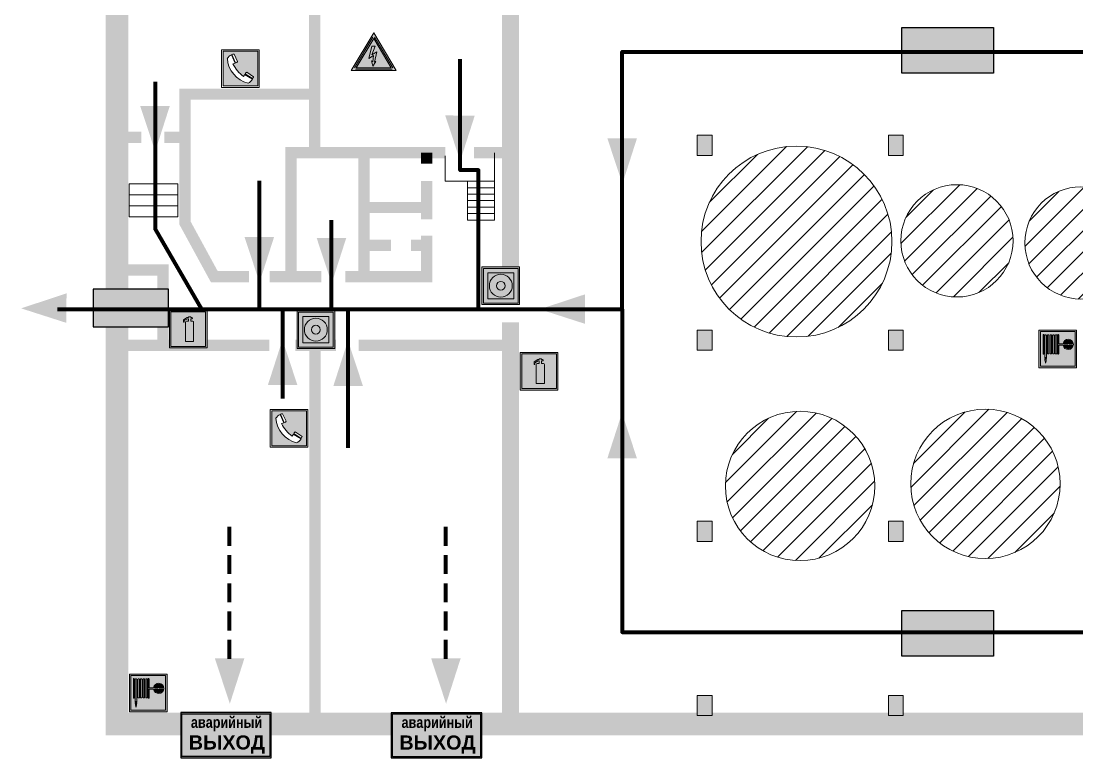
# Model space of a CAD drawing. Header units: millimetres. Extents: x 13810 to 67229, y 12374 to 21950.
# Drawn here: x 27314.2 to 27538.4, y 15451.6 to 15608.1 of the extents above; entities that cross this region are included whole.
import ezdxf

# ---------------------------------------------------------------- set-up
doc = ezdxf.new("R2010")
doc.units = ezdxf.units.MM
doc.linetypes.add('{ Wide Dash }', pattern=[12, 4, -2, 4, -2])
doc.layers.add('План_Штампы', color=7, linetype='Continuous')
doc.styles.add('обычный', font='arial.ttf')
pattern_1 = [(225, (47394.618, 19402.1856), (2.24506403, -2.24506403), [])]

# ---------------------------------------------------------------- blocks, each defined once
blk = doc.blocks.new('A$C54414219')
at = {"true_color": 0xffffff}
h = blk.add_hatch(color=7, dxfattribs=at)
h.paths.add_polyline_path([(2.39, -9.45), (2.39, -18.3), (11.23, -18.3), (11.23, -9.45)], flags=0)
h.paths.add_polyline_path([(10.71, -13.87, -1), (2.92, -13.87, -1)], flags=0)
h.paths.add_polyline_path([(8.3, -13.87, -1), (5.33, -13.87, -1)], flags=0)
h.paths.add_polyline_path([(0.41, -7.47), (0.41, -20.27), (13.21, -20.27), (13.21, -7.47)])
h.paths.add_polyline_path([(0.92, -19.77), (12.71, -19.77), (12.71, -7.98), (0.92, -7.98)], flags=16)
h.paths.add_polyline_path([(11.23, -9.45), (11.23, -18.3), (2.39, -18.3), (2.39, -9.45)], flags=0)
at = {"lineweight": 5}
h = blk.add_hatch(color=242, dxfattribs=at)
h.paths.add_polyline_path([(12.71, -7.98), (0.92, -7.98), (0.92, -19.77), (12.71, -19.77)])
h.paths.add_polyline_path([(11.23, -18.3), (2.39, -18.3), (2.39, -9.45), (11.23, -9.45)], flags=16)
h.paths.add_polyline_path([(10.71, -13.87, -1), (2.92, -13.87, -1)], flags=0)
h.paths.add_polyline_path([(8.3, -13.87, -1), (5.33, -13.87, -1)], flags=0)
at = {"true_color": 0xffffff}
h = blk.add_hatch(color=7, dxfattribs=at)
h.paths.add_polyline_path([(2.39, -9.45), (2.39, -18.3), (11.23, -18.3), (11.23, -9.45)])
h.paths.add_polyline_path([(10.71, -13.87, -1), (2.92, -13.87, -1)], flags=16)
h.paths.add_polyline_path([(8.3, -13.87, -1), (5.33, -13.87, -1)], flags=0)
at = {"lineweight": 5}
h = blk.add_hatch(color=242, dxfattribs=at)
h.paths.add_polyline_path([(2.92, -13.87, 1), (10.71, -13.87, 1)])
h.paths.add_polyline_path([(8.3, -13.87, -1), (5.33, -13.87, -1)], flags=16)
at = {"color": 242, "lineweight": 5}
for p, q in [((0.41, -20.27), (0.41, -7.47)), ((0.41, -7.47), (13.21, -7.47)), ((0.41, -7.47), (13.21, -7.47)), ((13.21, -20.27), (13.21, -7.47)), ((0.41, -20.27), (13.21, -20.27))]:
    blk.add_line(p, q, dxfattribs=at)
for points in [[(0.92, -7.98), (12.71, -7.98), (12.71, -19.77), (0.92, -19.77)], [(2.39, -9.45), (11.23, -9.45), (11.23, -18.3), (2.39, -18.3)]]:
    blk.add_lwpolyline(points, close=True, dxfattribs=at)
for radius in [3.89, 1.49]:
    blk.add_circle((6.81, -13.87), radius, dxfattribs=at)
blk = doc.blocks.new('A$C3E6D3DDE')
at = {"lineweight": 5}
h = blk.add_hatch(color=40, dxfattribs=at)
h.paths.add_polyline_path([(24.1, 1.45), (16.46, -11.35), (31.74, -11.35)])
h.paths.add_polyline_path([(24.09, -0.46), (30.03, -10.41), (18.14, -10.41)], flags=16)
h.paths.add_polyline_path([(24.54, -3.08), (23.41, -6.02), (25.13, -5.01), (24.33, -8.5), (24.82, -8.27), (23.79, -9.86), (23.4, -8.04), (23.8, -8.43), (24.04, -6.29), (22.39, -7.25), (23.44, -3.08)], flags=0)
h = blk.add_hatch(color=256, dxfattribs=at)
h.paths.add_polyline_path([(24.37, 0.03, 0.567511), (23.82, 0.03), (17.59, -10.4, 0.582454), (17.86, -10.88), (30.32, -10.88, 0.582149), (30.6, -10.4)])
h.paths.add_polyline_path([(24.09, -0.46), (18.14, -10.41), (30.03, -10.41)], flags=16)
h.paths.add_polyline_path([(24.54, -3.08), (23.41, -6.02), (25.13, -5.01), (24.33, -8.5), (24.82, -8.27), (23.79, -9.86), (23.4, -8.04), (23.8, -8.43), (24.04, -6.29), (22.39, -7.25), (23.44, -3.08)], flags=0)
h = blk.add_hatch(color=40, dxfattribs=at)
h.paths.add_polyline_path([(24.09, -0.46), (18.14, -10.41), (30.03, -10.41)])
h.paths.add_polyline_path([(24.82, -8.27), (23.79, -9.86), (23.4, -8.04), (23.8, -8.43), (24.04, -6.29), (22.39, -7.25), (23.44, -3.08), (24.54, -3.08), (23.41, -6.02), (25.13, -5.01), (24.33, -8.5)], flags=16)
at = {"color": 40, "lineweight": 5}
for p, q in [((16.46, -11.35), (24.1, 1.45)), ((24.1, 1.45), (31.74, -11.35))]:
    blk.add_line(p, q, dxfattribs=at)
at = {"lineweight": 5}
for p, q in [((17.59, -10.4), (23.82, 0.03)), ((24.37, 0.03), (30.6, -10.4)), ((18.14, -10.41), (24.09, -0.46)), ((23.44, -3.08), (22.39, -7.25)), ((23.41, -6.02), (24.54, -3.08)), ((24.54, -3.08), (23.44, -3.08)), ((24.09, -0.46), (30.03, -10.41)), ((22.39, -7.25), (24.04, -6.29)), ((25.13, -5.01), (23.41, -6.02)), ((24.04, -6.29), (23.8, -8.43)), ((24.33, -8.5), (25.13, -5.01)), ((18.14, -10.41), (30.03, -10.41)), ((23.8, -8.43), (23.4, -8.04)), ((23.4, -8.04), (23.79, -9.86)), ((23.79, -9.86), (24.82, -8.27)), ((24.82, -8.27), (24.33, -8.5)), ((17.86, -10.88), (30.32, -10.88))]:
    blk.add_line(p, q, dxfattribs=at)
at = {"color": 50, "lineweight": 5}
blk.add_line((31.74, -11.35), (16.46, -11.35), dxfattribs=at)
blk = doc.blocks.new('A$C41C009D9')
at = {"true_color": 0xffffff}
blk.add_hatch(color=7, dxfattribs=at).paths.add_polyline_path([(0, 8), (-16, 8), (-16, 0), (0, 0)])
h = blk.add_hatch(color=126)
h.dxf.hatch_style = 1
h.paths.add_polyline_path([(-15.8, 7.8), (-15.8, 0.2), (-0.2, 0.2), (-0.2, 7.8)])
at = {"color": 126}
for points in [[(-16, 0), (0, 0), (0, 8), (-16, 8)], [(-16, 0), (0, 0), (0, 8), (-16, 8)], [(-15.8, 7.8), (-0.2, 7.8), (-0.2, 0.2), (-15.8, 0.2)]]:
    blk.add_lwpolyline(points, close=True, dxfattribs=at)
at = {"color": 7, "true_color": 0xffffff, "insert": (-15.8, 7.3), "char_height": 2.5, "width": 15.5999, "attachment_point": 1, "style": 'обычный'}
blk.add_mtext('\\pi1.6133;{\\fArial|b1|i0|c204|p34;\\H0.8x;\\W0.8;аварийный\\H1.25x;\\W1;\\P\\pi1.2327;ВЫХОД}', dxfattribs=at)
blk = doc.blocks.new('A$C456E1F9C')
at = {"lineweight": 5}
h = blk.add_hatch(color=242, dxfattribs=at)
h.paths.add_polyline_path([(0.51, -1.47), (0.51, -13.26), (12.29, -13.26), (12.29, -1.47)])
h.paths.add_polyline_path([(5.42, -4.95, -0.254479), (4.78, -5.4), (3.52, -2.53, -0.209735), (4.23, -2.4)], flags=16)
h.paths.add_polyline_path([(8.53, -8.6), (10.87, -10.17), (10.54, -10.76), (8.03, -9.13, -0.192251)], flags=16)
h.paths.add_polyline_path([(4.61, -5.49, 0.005518), (3.87, -5.72, 0.128647), (7.49, -10.01, 0.00809), (7.83, -9.33), (10.47, -10.97, -0.16736), (8.99, -12.25, -0.327862), (1.95, -3.95, -0.166952), (3.36, -2.62)], flags=16)
at = {"color": 242, "lineweight": 5}
for p, q in [((0, -13.77), (0, -0.97)), ((12.8, -0.97), (0, -0.97)), ((4.61, -5.49), (3.36, -2.62)), ((3.52, -2.53), (4.78, -5.4)), ((4.23, -2.4), (5.42, -4.95)), ((12.8, -13.77), (12.8, -0.97)), ((7.83, -9.33), (10.47, -10.97)), ((8.03, -9.13), (10.54, -10.76)), ((10.81, -10.12), (8.53, -8.6)), ((10.54, -10.76), (10.8, -10.3)), ((10.8, -10.3), (10.81, -10.12)), ((0, -13.77), (12.8, -13.77))]:
    blk.add_line(p, q, dxfattribs=at)
blk.add_lwpolyline([(0.51, -1.47), (12.29, -1.47), (12.29, -13.26), (0.51, -13.26)], close=True, dxfattribs=at)
for centre, radius, start, end in [((4.59, -5.34), 2.99, 114.2845, 152.1974), ((4.02, -3.27), 0.891, 76.3284, 123.7092), ((11.12, -3.31), 9.19, 183.9915, 256.6009), ((14.98, -39.1), 35.17, 107.1487, 108.4135), ((13.86, -0.94), 11.08, 205.5536, 234.8762), ((4.68, -4.59), 0.824, 276.9621, 334.0723), ((-13.31, 0.8), 23.44, 332.5487, 334.4027), ((8.94, -9.5), 0.989, 114.4092, 157.9388), ((7.87, -9.46), 3, 291.9291, 329.9329)]:
    blk.add_arc(centre, radius, start, end, dxfattribs=at)
blk = doc.blocks.new('A$C3AD82952')
at = {"true_color": 0xf5f5ff}
h = blk.add_hatch(color=7, dxfattribs=at)
h.dxf.hatch_style = 1
h.paths.add_polyline_path([(8.21, 8.73, 0.414214), (7.89, 9.05), (7.22, 9.05), (7.22, 9.92), (7.59, 9.92, 1), (7.57, 10.36), (7.22, 10.36), (7.22, 10.6), (6.43, 10.6), (6.43, 10.36), (6.01, 10.36), (4.74, 9.59), (4.74, 8.69), (4.98, 8.73), (4.98, 9.26), (6.12, 9.91), (6.43, 9.91), (6.43, 9.05), (5.76, 9.05, 0.414214), (5.44, 8.73), (5.44, 2.2), (8.21, 2.2)], flags=0)
h.paths.add_polyline_path([(12.8, 12.8), (0, 12.8), (0, 0), (12.8, 0)])
h.paths.add_polyline_path([(0.51, 12.29), (12.29, 12.29), (12.29, 0.51), (0.51, 0.51)], flags=16)
h.paths.add_polyline_path([(4.74, 9.59), (6.01, 10.36), (6.43, 10.36), (6.43, 10.6), (7.22, 10.6), (7.22, 10.36), (7.59, 10.36, -0.94586), (7.59, 9.92), (7.22, 9.92), (7.22, 9.05), (7.89, 9.05, -0.414214), (8.21, 8.73), (8.21, 2.2), (5.44, 2.2), (5.44, 8.73, -0.414214), (5.76, 9.05), (6.43, 9.05), (6.43, 9.91), (6.12, 9.91), (4.98, 9.26), (4.98, 8.73), (4.74, 8.69)], flags=0)
h = blk.add_hatch(color=242)
h.dxf.hatch_style = 1
h.paths.add_polyline_path([(12.29, 12.29), (0.51, 12.29), (0.51, 0.51), (12.29, 0.51)])
h.paths.add_polyline_path([(4.74, 8.69), (4.74, 9.59), (6.01, 10.36), (6.43, 10.36), (6.43, 10.6), (7.22, 10.6), (7.22, 10.36), (7.59, 10.36, -0.94586), (7.59, 9.92), (7.22, 9.92), (7.22, 9.05), (7.89, 9.05, -0.414214), (8.21, 8.73), (8.21, 2.2), (5.44, 2.2), (5.44, 8.73, -0.414214), (5.76, 9.05), (6.43, 9.05), (6.43, 9.91), (6.12, 9.91), (4.98, 9.26), (4.98, 8.73)], flags=16)
h = blk.add_hatch(color=7, dxfattribs=at)
h.dxf.hatch_style = 1
h.paths.add_polyline_path([(8.21, 8.73, 0.414214), (7.89, 9.05), (7.22, 9.05), (7.22, 9.92), (7.59, 9.92, 1), (7.57, 10.36), (7.22, 10.36), (7.22, 10.6), (6.43, 10.6), (6.43, 10.36), (6.01, 10.36), (4.74, 9.59), (4.74, 8.69), (4.98, 8.73), (4.98, 9.26), (6.12, 9.91), (6.43, 9.91), (6.43, 9.05), (5.76, 9.05, 0.414214), (5.44, 8.73), (5.44, 2.2), (8.21, 2.2)])
at = {"color": 242, "lineweight": 5}
for p, q in [((0, 0), (0, 12.8)), ((0, 12.8), (12.8, 12.8)), ((12.8, 0), (12.8, 12.8)), ((6.01, 10.36), (4.74, 9.59)), ((4.74, 9.59), (4.74, 8.69)), ((4.74, 8.69), (4.98, 8.73)), ((4.98, 9.26), (6.12, 9.91)), ((4.98, 8.73), (4.98, 9.26)), ((5.44, 2.2), (5.44, 8.73)), ((5.76, 9.05), (6.43, 9.05)), ((6.01, 10.36), (6.43, 10.36)), ((6.12, 9.91), (6.43, 9.91)), ((7.22, 10.6), (6.43, 10.6)), ((6.43, 10.6), (6.43, 10.36)), ((6.43, 9.91), (6.43, 9.05)), ((7.22, 10.36), (7.22, 10.6)), ((7.59, 10.36), (7.22, 10.36)), ((7.22, 9.05), (7.22, 9.92)), ((7.59, 9.92), (7.22, 9.92)), ((7.89, 9.05), (7.22, 9.05)), ((8.21, 2.2), (8.21, 8.73)), ((0, 0), (12.8, 0)), ((5.44, 2.2), (8.21, 2.2))]:
    blk.add_line(p, q, dxfattribs=at)
blk.add_lwpolyline([(0.51, 12.29), (12.29, 12.29), (12.29, 0.51), (0.51, 0.51)], close=True, dxfattribs=at)
for centre, radius, start, end in [((5.76, 8.73), 0.32, 90, 180), ((7.58, 10.14), 0.223, 273.1875, 86.8125), ((7.89, 8.73), 0.32, 0, 90)]:
    blk.add_arc(centre, radius, start, end, dxfattribs=at)
blk = doc.blocks.new('A$C32E8229D')
at = {"true_color": 0xffffff}
blk.add_hatch(color=7, dxfattribs=at).paths.add_polyline_path([(0, 0), (0, -8), (16, -8), (16, 0)])
h = blk.add_hatch(color=126)
h.paths.add_polyline_path([(0.2, -0.2), (15.8, -0.2), (15.8, -7.8), (0.2, -7.8)])
h.paths.add_polyline_path([(13.49, -2.05), (12.08, -2.05), (11.37, -2.63, 0.162397), (11.29, -2.84), (11.29, -3.63), (10.35, -3.63), (10.35, -4.05), (11.68, -4.05), (11.68, -3.48), (12.26, -4.28), (11.29, -5.1), (11.29, -6.78), (11.85, -6.78), (11.85, -5.44), (12.8, -4.64), (12.8, -5.94), (14.46, -5.94), (14.46, -5.39), (13.45, -5.39), (13.45, -3.97), (12.46, -2.59), (13.15, -2.59), (13.69, -3.34), (14.18, -3)], flags=16)
h.paths.add_polyline_path([(10.74, -1.82, 1), (11.8, -1.82, 1)], flags=16)
h.paths.add_polyline_path([(9.39, -3.59), (5.99, -3.59), (6.56, -3.03), (5.91, -3.03), (5.1, -3.83), (5.91, -4.64), (6.56, -4.64), (5.99, -4.09), (9.39, -4.09)], flags=16)
h.paths.add_polyline_path([(4.29, -1.08), (1.72, -1.08), (1.72, -6.6), (4.29, -6.6)], flags=16)
at = {"color": 126}
blk.add_lwpolyline([(16, -8), (0, -8), (0, 0), (16, 0)], close=True, dxfattribs=at)
blk = doc.blocks.new('A$C7B4425F7')
at = {"true_color": 0xffffff}
blk.add_hatch(color=7, dxfattribs=at).paths.add_polyline_path([(0, 0), (-16, 0), (-16, -8), (0, -8)])
h = blk.add_hatch(color=126)
h.paths.add_polyline_path([(-0.2, -0.2), (-15.8, -0.2), (-15.8, -7.8), (-0.2, -7.8)])
h.paths.add_polyline_path([(-11.76, -2.03), (-11.76, -3.66), (-11.17, -3.66, -0.568275), (-11.17, -6.18), (-12.58, -6.18), (-12.58, -2.03)], flags=16)
h.paths.add_polyline_path([(-13.33, -4.12, -0.495768), (-13.59, -6.18), (-15.03, -6.18), (-15.03, -2.03), (-13.59, -2.03, -0.487973)], flags=16)
h.paths.add_polyline_path([(-10.25, -2.03), (-9.48, -2.03), (-9.48, -6.18), (-10.25, -6.18)], flags=16)
h.paths.add_polyline_path([(-13.84, -3.69), (-14.24, -3.69), (-14.24, -3.03), (-13.9, -3.03, -0.692621)], flags=0)
h.paths.add_polyline_path([(-9.15, -2.03), (-8.4, -2.03), (-8.04, -3.07), (-7.68, -2.03), (-6.93, -2.03), (-7.64, -4.1), (-6.93, -6.18), (-7.68, -6.18), (-8.04, -5.14), (-8.4, -6.18), (-9.15, -6.18), (-8.44, -4.1)], flags=16)
h.paths.add_polyline_path([(-11.76, -4.46), (-11.42, -4.46, -0.692621), (-11.36, -5.12), (-11.76, -5.12)], flags=0)
h.paths.add_polyline_path([(-13.9, -5.2), (-14.24, -5.2), (-14.24, -4.55), (-13.84, -4.55, -0.708038)], flags=0)
edge = h.paths.add_edge_path(flags=16)
edge.add_ellipse((-5.51, -4.08), major_axis=(0, 2.05), ratio=0.586184, start_angle=0, end_angle=360)
edge = h.paths.add_edge_path(flags=0)
edge.add_ellipse((-5.51, -4.08), major_axis=(0, 1.14), ratio=0.454828, start_angle=0, end_angle=360)
h.paths.add_polyline_path([(-4.13, -4.96, 0.377264), (-3.48, -4.52, 0.0555), (-3.16, -2.03), (-1.66, -2.03), (-1.66, -4.96), (-0.96, -4.96), (-0.96, -7.01), (-1.75, -7.01), (-1.75, -6.18), (-3.3, -6.18), (-3.3, -7.02), (-4.13, -7.02)], flags=16)
h.paths.add_polyline_path([(-2.73, -2.91), (-2.28, -2.91), (-2.28, -4.96), (-3.05, -4.96, 0.079136)], flags=0)
at = {"color": 126}
blk.add_lwpolyline([(-16, -8), (0, -8), (0, 0), (-16, 0)], close=True, dxfattribs=at)
blk = doc.blocks.new('A$C37112FD5')
at = {"true_color": 0xf5f5ff}
h = blk.add_hatch(color=7, dxfattribs=at)
h.dxf.hatch_style = 1
h.paths.add_polyline_path([(12.8, -7.4), (0, -7.4), (0, -20.2), (12.8, -20.2)])
h.paths.add_polyline_path([(12.29, -7.91), (12.29, -19.69), (0.51, -19.69), (0.51, -7.91)], flags=16)
h.paths.add_polyline_path([(4.98, -9.04, -0.42597), (5.17, -9.22), (5.17, -12.25), (5.17, -15.29, -0.432244), (4.98, -15.47), (4.83, -15.47, -0.42597), (4.64, -15.29), (4.64, -12.25), (4.64, -9.22, -0.432244), (4.83, -9.04)], flags=0)
h.paths.add_polyline_path([(4.28, -9.22), (4.28, -12.25), (4.28, -15.29, -0.432244), (4.09, -15.47), (3.94, -15.47, -0.42597), (3.75, -15.29), (3.75, -12.25), (3.75, -9.22, -0.432244), (3.94, -9.04), (4.09, -9.04, -0.42597)], flags=0)
h.paths.add_polyline_path([(5.72, -9.04), (5.87, -9.04, -0.42597), (6.06, -9.22), (6.06, -12.25), (6.06, -15.29, -0.432244), (5.87, -15.47), (5.72, -15.47, -0.42597), (5.53, -15.29), (5.53, -12.25), (5.53, -9.22, -0.432244)], flags=0)
h.paths.add_polyline_path([(6.42, -8.9), (6.5, -8.9, -0.42597), (6.69, -9.08), (6.69, -12.03), (8.21, -12.03, -15.824349), (8.21, -12.47), (6.69, -12.47), (6.69, -15.42, -0.432244), (6.5, -15.6), (6.42, -15.6)], flags=0)
h.paths.add_polyline_path([(3.39, -9.22), (3.39, -12.25), (3.39, -15.29, -0.432244), (3.2, -15.47), (3.05, -15.47, -0.42597), (2.85, -15.29), (2.85, -12.25), (2.85, -9.22, -0.432244), (3.05, -9.04), (3.2, -9.04, -0.42597)], flags=0)
h.paths.add_polyline_path([(2.5, -9.22), (2.5, -16.71), (1.96, -16.71), (1.96, -9.22, -0.432244), (2.15, -9.04), (2.31, -9.04, -0.42597)], flags=0)
h.paths.add_polyline_path([(1.61, -8.9), (1.61, -15.6), (1.57, -15.6, -0.42597), (1.37, -15.42), (1.37, -12.03), (1.37, -9.09, -0.432244), (1.57, -8.9)], flags=0)
h.paths.add_polyline_path([(9.76, -10.81), (9.76, -12.03), (8.49, -12.03, -0.336371)], flags=0)
h.paths.add_polyline_path([(8.49, -12.47), (9.76, -12.47), (9.76, -13.7, -0.336371)], flags=0)
h.paths.add_polyline_path([(10.11, -10.81, -0.336371), (11.38, -12.03), (10.11, -12.03)], flags=0)
h.paths.add_polyline_path([(10.11, -12.47), (11.38, -12.47, -0.336371), (10.11, -13.7)], flags=0)
h.paths.add_polyline_path([(2.5, -16.84), (2.5, -17.05), (1.97, -17.05), (1.97, -16.84)], flags=0)
h.paths.add_polyline_path([(2.5, -17.24, -0.033778), (2.24, -18.6, -0.033778), (1.97, -17.24)], flags=0)
h = blk.add_hatch(color=242)
h.dxf.hatch_style = 1
h.paths.add_polyline_path([(12.29, -7.91), (0.51, -7.91), (0.51, -19.69), (12.29, -19.69)])
h.paths.add_polyline_path([(6.42, -15.6), (6.42, -8.9), (6.5, -8.9, -0.42597), (6.69, -9.08), (6.69, -12.03), (8.21, -12.03, -15.824349), (8.21, -12.47), (6.69, -12.47), (6.69, -15.42, -0.432244), (6.5, -15.6)], flags=16)
h.paths.add_polyline_path([(5.87, -15.47), (5.72, -15.47, -0.42597), (5.53, -15.29), (5.53, -12.25), (5.53, -9.22, -0.432244), (5.72, -9.04), (5.87, -9.04, -0.42597), (6.06, -9.22), (6.06, -12.25), (6.06, -15.29, -0.432244)], flags=16)
h.paths.add_polyline_path([(4.98, -15.47), (4.83, -15.47, -0.42597), (4.64, -15.29), (4.64, -12.25), (4.64, -9.22, -0.432244), (4.83, -9.04), (4.98, -9.04, -0.42597), (5.17, -9.22), (5.17, -12.25), (5.17, -15.29, -0.432244)], flags=16)
h.paths.add_polyline_path([(4.09, -15.47), (3.94, -15.47, -0.42597), (3.75, -15.29), (3.75, -12.25), (3.75, -9.22, -0.432244), (3.94, -9.04), (4.09, -9.04, -0.42597), (4.28, -9.22), (4.28, -12.25), (4.28, -15.29, -0.432244)], flags=16)
h.paths.add_polyline_path([(3.2, -15.47), (3.05, -15.47, -0.42597), (2.85, -15.29), (2.85, -12.25), (2.85, -9.22, -0.432244), (3.05, -9.04), (3.2, -9.04, -0.42597), (3.39, -9.22), (3.39, -12.25), (3.39, -15.29, -0.432244)], flags=16)
h.paths.add_polyline_path([(2.5, -17.05), (1.97, -17.05), (1.97, -16.84), (2.5, -16.84)], flags=16)
h.paths.add_polyline_path([(2.5, -17.24, -0.033778), (2.24, -18.6, -0.033778), (1.97, -17.24)], flags=16)
h.paths.add_polyline_path([(2.5, -16.71), (1.96, -16.71), (1.96, -9.22, -0.432244), (2.15, -9.04), (2.31, -9.04, -0.42597), (2.5, -9.22)], flags=16)
h.paths.add_polyline_path([(1.61, -15.6), (1.57, -15.6, -0.42597), (1.37, -15.42), (1.37, -12.03), (1.37, -9.09, -0.432244), (1.57, -8.9), (1.61, -8.9)], flags=16)
h.paths.add_polyline_path([(8.49, -12.47), (9.76, -12.47), (9.76, -13.7, -0.336371)], flags=0)
h.paths.add_polyline_path([(10.11, -13.7), (10.11, -12.47), (11.38, -12.47, -0.336371)], flags=0)
h.paths.add_polyline_path([(8.49, -12.03, -0.336371), (9.76, -10.81), (9.76, -12.03)], flags=0)
h.paths.add_polyline_path([(10.11, -12.03), (10.11, -10.81, -0.336371), (11.38, -12.03)], flags=0)
h = blk.add_hatch(color=7, dxfattribs=at)
h.dxf.hatch_style = 1
h.paths.add_polyline_path([(1.61, -8.9), (1.57, -8.9, 0.432244), (1.37, -9.09), (1.37, -12.03), (1.37, -15.42, 0.42597), (1.57, -15.6), (1.61, -15.6)])
h.paths.add_polyline_path([(2.5, -9.22, 0.42597), (2.31, -9.04), (2.15, -9.04, 0.432244), (1.96, -9.22), (1.96, -16.71), (2.5, -16.71)])
h.paths.add_polyline_path([(2.5, -16.84), (1.97, -16.84), (1.97, -17.05), (2.5, -17.05)])
h.paths.add_polyline_path([(2.5, -17.24), (1.97, -17.24, 0.033778), (2.24, -18.6, 0.033778)])
h.paths.add_polyline_path([(3.39, -12.25), (3.39, -9.22, 0.42597), (3.2, -9.04), (3.05, -9.04, 0.432244), (2.85, -9.22), (2.85, -12.25), (2.85, -15.29, 0.42597), (3.05, -15.47), (3.2, -15.47, 0.432244), (3.39, -15.29)])
h.paths.add_polyline_path([(4.28, -12.25), (4.28, -9.22, 0.42597), (4.09, -9.04), (3.94, -9.04, 0.432244), (3.75, -9.22), (3.75, -12.25), (3.75, -15.29, 0.42597), (3.94, -15.47), (4.09, -15.47, 0.432244), (4.28, -15.29)])
h.paths.add_polyline_path([(5.17, -12.25), (5.17, -9.22, 0.42597), (4.98, -9.04), (4.83, -9.04, 0.432244), (4.64, -9.22), (4.64, -12.25), (4.64, -15.29, 0.42597), (4.83, -15.47), (4.98, -15.47, 0.432244), (5.17, -15.29)])
h.paths.add_polyline_path([(6.06, -12.25), (6.06, -9.22, 0.42597), (5.87, -9.04), (5.72, -9.04, 0.432244), (5.53, -9.22), (5.53, -12.25), (5.53, -15.29, 0.42597), (5.72, -15.47), (5.87, -15.47, 0.432244), (6.06, -15.29)])
h.paths.add_polyline_path([(6.69, -12.47), (8.21, -12.47, 15.824349), (8.21, -12.03), (6.69, -12.03), (6.69, -9.08, 0.42597), (6.5, -8.9), (6.42, -8.9), (6.42, -15.6), (6.5, -15.6, 0.432244), (6.69, -15.42)])
h.paths.add_polyline_path([(8.49, -12.47), (9.76, -12.47), (9.76, -13.7, -0.336371)], flags=16)
h.paths.add_polyline_path([(8.49, -12.03, -0.336371), (9.76, -10.81), (9.76, -12.03)], flags=16)
h.paths.add_polyline_path([(10.11, -12.47), (11.38, -12.47, -0.336371), (10.11, -13.7)], flags=16)
h.paths.add_polyline_path([(10.11, -12.03), (10.11, -10.81, -0.336371), (11.38, -12.03)], flags=16)
h = blk.add_hatch(color=242)
h.dxf.hatch_style = 1
h.paths.add_polyline_path([(9.76, -10.81, 0.336371), (8.49, -12.03), (9.76, -12.03)])
h.paths.add_polyline_path([(10.11, -10.81), (10.11, -12.03), (11.38, -12.03, 0.336371)])
h.paths.add_polyline_path([(11.38, -12.47), (10.11, -12.47), (10.11, -13.7, 0.336371)])
h.paths.add_polyline_path([(9.76, -12.47), (8.49, -12.47, 0.336371), (9.76, -13.7)])
at = {"color": 242, "lineweight": 5}
for p, q in [((0, -20.2), (0, -7.4)), ((0, -7.4), (12.8, -7.4)), ((1.37, -12.03), (1.37, -9.08)), ((1.57, -8.9), (1.61, -8.9)), ((1.61, -8.9), (1.61, -15.6)), ((1.96, -16.71), (1.96, -9.22)), ((2.15, -9.04), (2.31, -9.04)), ((2.5, -16.71), (2.5, -9.22)), ((2.85, -12.25), (2.85, -9.22)), ((3.05, -9.04), (3.2, -9.04)), ((3.39, -12.25), (3.39, -9.22)), ((3.75, -12.25), (3.75, -9.22)), ((3.94, -9.04), (4.09, -9.04)), ((4.28, -12.25), (4.28, -9.22)), ((4.64, -12.25), (4.64, -9.22)), ((4.83, -9.04), (4.98, -9.04)), ((5.17, -12.25), (5.17, -9.22)), ((5.53, -12.25), (5.53, -9.22)), ((5.72, -9.04), (5.87, -9.04)), ((6.06, -12.25), (6.06, -9.22)), ((6.42, -8.9), (6.42, -15.6)), ((6.5, -8.9), (6.42, -8.9)), ((6.69, -12.03), (6.69, -9.08)), ((12.8, -20.2), (12.8, -7.4)), ((1.37, -12.03), (1.37, -15.42)), ((2.85, -12.25), (2.85, -15.29)), ((3.39, -12.25), (3.39, -15.29)), ((3.75, -12.25), (3.75, -15.29)), ((4.28, -12.25), (4.28, -15.29)), ((4.64, -12.25), (4.64, -15.29)), ((5.17, -12.25), (5.17, -15.29)), ((5.53, -12.25), (5.53, -15.29)), ((6.06, -12.25), (6.06, -15.29)), ((8.21, -12.03), (6.69, -12.03)), ((8.21, -12.47), (6.69, -12.47)), ((6.69, -12.47), (6.69, -15.42)), ((9.76, -12.03), (8.49, -12.03)), ((9.76, -12.47), (8.49, -12.47)), ((9.76, -10.81), (9.76, -12.03)), ((9.76, -12.47), (9.76, -13.7)), ((10.11, -10.81), (10.11, -12.03)), ((11.38, -12.03), (10.11, -12.03)), ((11.38, -12.47), (10.11, -12.47)), ((10.11, -12.47), (10.11, -13.7)), ((1.57, -15.6), (1.61, -15.6)), ((1.96, -16.71), (2.5, -16.71)), ((1.97, -16.84), (2.5, -16.84)), ((1.97, -17.05), (1.97, -16.84)), ((2.5, -17.05), (1.97, -17.05)), ((1.97, -17.24), (2.5, -17.24)), ((2.5, -16.84), (2.5, -17.05)), ((3.05, -15.47), (3.2, -15.47)), ((3.94, -15.47), (4.09, -15.47)), ((4.83, -15.47), (4.98, -15.47)), ((5.72, -15.47), (5.87, -15.47)), ((6.42, -15.6), (6.5, -15.6)), ((0, -20.2), (12.8, -20.2))]:
    blk.add_line(p, q, dxfattribs=at)
blk.add_lwpolyline([(0.51, -7.91), (12.29, -7.91), (12.29, -19.69), (0.51, -19.69)], close=True, dxfattribs=at)
for centre, radius, start, end in [((1.56, -9.09), 0.182, 87.1027, 180.6071), ((2.15, -9.22), 0.182, 87.1027, 180.6071), ((2.32, -9.22), 0.182, 359.3929, 92.8973), ((3.04, -9.22), 0.182, 87.1027, 180.6071), ((3.21, -9.22), 0.182, 359.3929, 92.8973), ((3.93, -9.22), 0.182, 87.1027, 180.6071), ((4.1, -9.22), 0.182, 359.3929, 92.8973), ((4.82, -9.22), 0.182, 87.1027, 180.6071), ((4.99, -9.22), 0.182, 359.3929, 92.8973), ((5.71, -9.22), 0.182, 87.1027, 180.6071), ((5.88, -9.22), 0.182, 359.3929, 92.8973), ((6.51, -9.09), 0.182, 359.3929, 92.8973), ((9.93, -12.25), 1.74, 187.2319, 172.7681), ((9.93, -12.25), 1.46, 96.9927, 171.3585), ((9.93, -12.25), 1.46, 188.6415, 263.0073), ((9.93, -12.25), 1.46, 8.6415, 83.0073), ((9.93, -12.25), 1.46, 276.9927, 351.3585), ((1.56, -15.42), 0.182, 179.3929, 272.8973), ((12.17, -15.98), 10.27, 187.041, 194.7793), ((-7.7, -15.98), 10.27, 345.2207, 352.959), ((3.04, -15.29), 0.182, 179.3929, 272.8973), ((3.21, -15.29), 0.182, 267.1027, 0.6071), ((3.93, -15.29), 0.182, 179.3929, 272.8973), ((4.1, -15.29), 0.182, 267.1027, 0.6071), ((4.82, -15.29), 0.182, 179.3929, 272.8973), ((4.99, -15.29), 0.182, 267.1027, 0.6071), ((5.71, -15.29), 0.182, 179.3929, 272.8973), ((5.88, -15.29), 0.182, 267.1027, 0.6071), ((6.51, -15.42), 0.182, 267.1027, 0.6071)]:
    blk.add_arc(centre, radius, start, end, dxfattribs=at)

msp = doc.modelspace()

# ---------------------------------------------------------------- hatches: boundary and pattern name
at = {"lineweight": 0}
h = msp.add_hatch(dxfattribs=at)
h.set_pattern_fill('ANSI31', color=256, angle=180)
h.set_pattern_definition(pattern_1)
h.paths.add_polyline_path([(27702.74, 15571.05, 1), (27662.2, 15571.05, 1)])
h.paths.add_polyline_path([(27620.44, 15560.61, 1), (27660.98, 15560.61, 1)])
h.paths.add_polyline_path([(27578.74, 15562.51, 1), (27619.29, 15562.51, 1)])
h.paths.add_polyline_path([(27554.05, 15561.4, 1), (27577.89, 15561.4, 1)])
h.paths.add_polyline_path([(27527.36, 15560.95, 1), (27551.2, 15560.95, 1)])
h.paths.add_polyline_path([(27501.02, 15561.4, 1), (27524.86, 15561.4, 1)])
h.paths.add_polyline_path([(27458.6, 15561.25, 1), (27499.14, 15561.25, 1)])
h = msp.add_hatch(color=256, dxfattribs=at)
h.dxf.hatch_style = 1
h.paths.add_polyline_path([(27460.93, 15583.82), (27457.81, 15583.82), (27457.81, 15579.55), (27460.93, 15579.55)])
h = msp.add_hatch(color=256, dxfattribs=at)
h.dxf.hatch_style = 1
h.paths.add_polyline_path([(27501.52, 15583.82), (27498.4, 15583.82), (27498.4, 15579.55), (27501.52, 15579.55)])
h = msp.add_hatch(color=256, dxfattribs=at)
h.dxf.hatch_style = 1
h.paths.add_polyline_path([(27460.93, 15542.44), (27457.81, 15542.44), (27457.81, 15538.17), (27460.93, 15538.17)])
h = msp.add_hatch(color=256, dxfattribs=at)
h.dxf.hatch_style = 1
h.paths.add_polyline_path([(27501.52, 15542.44), (27498.4, 15542.44), (27498.4, 15538.17), (27501.52, 15538.17)])
h = msp.add_hatch(dxfattribs=at)
h.set_pattern_fill('ANSI31', color=256, angle=180)
h.set_pattern_definition(pattern_1)
h.paths.add_polyline_path([(27495.48, 15509.34, 1), (27463.77, 15509.34, 1)])
h.paths.add_polyline_path([(27534.84, 15509.79, 1), (27503.13, 15509.79, 1)])
h.paths.add_polyline_path([(27541.57, 15508.69, 1), (27565.42, 15508.69, 1)])
h.paths.add_polyline_path([(27567.11, 15508.7, 1), (27590.96, 15508.7, 1)])
h.paths.add_polyline_path([(27579.19, 15501.84), (27582.32, 15501.84), (27582.32, 15497.56), (27579.19, 15497.56)], flags=16)
h.paths.add_polyline_path([(27593.45, 15508.25, 1), (27617.3, 15508.25, 1)])
h.paths.add_polyline_path([(27623.13, 15507.24, 1), (27646.98, 15507.24, 1)])
h = msp.add_hatch(color=256, dxfattribs=at)
h.dxf.hatch_style = 1
h.paths.add_polyline_path([(27460.93, 15501.84), (27457.81, 15501.84), (27457.81, 15497.56), (27460.93, 15497.56)])
h = msp.add_hatch(color=256, dxfattribs=at)
h.dxf.hatch_style = 1
h.paths.add_polyline_path([(27501.52, 15501.84), (27498.4, 15501.84), (27498.4, 15497.56), (27501.52, 15497.56)])
h = msp.add_hatch(color=256, dxfattribs=at)
h.dxf.hatch_style = 1
h.paths.add_polyline_path([(27460.93, 15464.83), (27457.81, 15464.83), (27457.81, 15460.56), (27460.93, 15460.56)])
h = msp.add_hatch(color=256, dxfattribs=at)
h.dxf.hatch_style = 1
h.paths.add_polyline_path([(27501.52, 15464.83), (27498.4, 15464.83), (27498.4, 15460.56), (27501.52, 15460.56)])

# ---------------------------------------------------------------- linework, layer by layer
for points, const_width in [([(27334.57, 15550.65), (27334.57, 15628.82), (27712.01, 15628.82)], 4.8), ([(27418.16, 15628.82), (27418.16, 15550.33)], 3.6), ([(27376.56, 15592.55), (27376.56, 15627.92)], 2.4), ([(27344.64, 15583.38), (27349.04, 15583.38), (27349.04, 15565.17), (27349.04, 15592.55), (27376.56, 15592.55), (27376.56, 15580.15), (27371.52, 15580.15), (27371.52, 15553.81), (27367, 15553.81)], 2.4), ([(27784.89, 15586.45), (27784.89, 15458.8), (27409.6, 15458.8)], 4.8), ([(27334.69, 15583.38), (27339.73, 15583.38)], 2.4), ([(27376.56, 15580.15), (27404.34, 15580.15)], 2.4), ([(27387.02, 15580.15), (27387.02, 15553.81), (27383.1, 15553.81)], 2.4), ([(27400.32, 15580.15), (27400.32, 15577.77)], 2.4), ([(27410.41, 15580.15), (27418.29, 15580.15)], 2.4), ([(27355.24, 15553.81), (27349.04, 15565.17), (27349.04, 15574.6)], 2.4), ([(27400.32, 15565.97), (27400.32, 15574.13)], 2.4), ([(27387.02, 15568.48), (27400.32, 15568.48)], 2.4), ([(27362.6, 15553.81), (27355.24, 15553.81), (27349.04, 15565.17)], 2.4), ([(27387.02, 15553.81), (27400.32, 15553.81), (27400.32, 15562.49)], 2.4), ([(27392.8, 15560.47), (27387.02, 15560.47)], 2.4), ([(27400.32, 15560.47), (27397.01, 15560.47)], 2.4), ([(27334.91, 15555.18), (27344.33, 15555.18), (27344.33, 15550.54)], 2.4), ([(27378, 15553.81), (27371.52, 15553.81)], 2.4), ([(27353.13, 15458.8), (27334.57, 15458.8), (27334.57, 15543)], 4.8), ([(27344.33, 15544.35), (27344.33, 15539.19), (27334.26, 15539.19), (27366.92, 15539.19)], 2.4), ([(27418.16, 15544.09), (27418.16, 15458.8)], 3.6), ([(27372.47, 15539.19), (27381.11, 15539.19)], 2.4), ([(27376.61, 15539.19), (27376.61, 15459.22)], 2.4), ([(27385.89, 15539.19), (27417.25, 15539.19)], 2.4), ([(27399.09, 15458.8), (27362.65, 15458.8)], 4.8)]:
    msp.add_lwpolyline(points, dxfattribs=dict(at, const_width=const_width))
at = {"color": 126, "lineweight": 100, "true_color": 0x008754}
for points in [[(27441.84, 15546.88), (27441.84, 15601.55), (27714.33, 15601.55)], [(27441.84, 15546.88), (27441.84, 15478.29), (27714.33, 15478.29), (27713.48, 15601.55)], [(27411.37, 15574.11), (27411.37, 15576.38), (27407.46, 15576.38), (27407.46, 15599.98)], [(27342.72, 15595.14), (27342.72, 15563.91), (27352.51, 15546.88)], [(27364.83, 15546.88), (27364.83, 15574.11)], [(27411.37, 15546.88), (27411.37, 15574.11)], [(27380.13, 15546.88), (27380.13, 15565.78)], [(27321.93, 15546.88), (27441.84, 15546.88)], [(27369.76, 15546.88), (27369.76, 15527.91)], [(27383.59, 15546.88), (27383.59, 15517.46)]]:
    msp.add_lwpolyline(points, dxfattribs=at)
at = {"lineweight": 0}
for points in [[(27457.81, 15583.82), (27460.93, 15583.82), (27460.93, 15579.55), (27457.81, 15579.55)], [(27498.4, 15583.82), (27501.52, 15583.82), (27501.52, 15579.55), (27498.4, 15579.55)], [(27347.53, 15571.18), (27337.17, 15571.18), (27337.17, 15573.51), (27347.53, 15573.51)], [(27409.04, 15572.68), (27414.74, 15572.68), (27414.74, 15574.06), (27409.04, 15574.06)], [(27347.53, 15568.85), (27337.17, 15568.85), (27337.17, 15571.18), (27347.53, 15571.18)], [(27409.04, 15571.3), (27414.74, 15571.3), (27414.74, 15572.68), (27409.04, 15572.68)], [(27409.04, 15569.93), (27414.74, 15569.93), (27414.74, 15571.3), (27409.04, 15571.3)], [(27409.04, 15568.55), (27414.74, 15568.55), (27414.74, 15569.93), (27409.04, 15569.93)], [(27347.53, 15566.53), (27337.17, 15566.53), (27337.17, 15568.85), (27347.53, 15568.85)], [(27409.04, 15567.18), (27414.74, 15567.18), (27414.74, 15568.55), (27409.04, 15568.55)], [(27409.04, 15565.8), (27414.74, 15565.8), (27414.74, 15567.18), (27409.04, 15567.18)], [(27457.81, 15542.44), (27460.93, 15542.44), (27460.93, 15538.17), (27457.81, 15538.17)], [(27498.4, 15542.44), (27501.52, 15542.44), (27501.52, 15538.17), (27498.4, 15538.17)], [(27457.81, 15501.84), (27460.93, 15501.84), (27460.93, 15497.56), (27457.81, 15497.56)], [(27498.4, 15501.84), (27501.52, 15501.84), (27501.52, 15497.56), (27498.4, 15497.56)], [(27457.81, 15464.83), (27460.93, 15464.83), (27460.93, 15460.56), (27457.81, 15460.56)], [(27498.4, 15464.83), (27501.52, 15464.83), (27501.52, 15460.56), (27498.4, 15460.56)]]:
    msp.add_lwpolyline(points, close=True, dxfattribs=at)
for points in [[(27409.04, 15574.06), (27404.27, 15574.06), (27404.27, 15579.46)], [(27414.74, 15574.06), (27414.74, 15580.12)]]:
    msp.add_lwpolyline(points, dxfattribs=at)
at = {"color": 126, "linetype": '{ Wide Dash }', "lineweight": 100, "true_color": 0x008754}
for points in [[(27358.51, 15472.66), (27358.51, 15502.39)], [(27404.43, 15472.66), (27404.43, 15502.39)]]:
    msp.add_lwpolyline(points, dxfattribs=at)
at = {"lineweight": 0}
for centre, radius in [((27478.87, 15561.25), 20.27), ((27512.94, 15561.4), 11.92), ((27539.28, 15560.95), 11.92), ((27479.63, 15509.34), 15.86), ((27518.98, 15509.79), 15.86)]:
    msp.add_circle(centre, radius, dxfattribs=at)
at = {"layer": 'План_Штампы', "color": 126, "true_color": 0x008754}
for points in [[(27339.52, 15590.04), (27345.8, 15590.03), (27342.7, 15580.4)], [(27404.29, 15588.02), (27410.56, 15588.01), (27407.47, 15578.38)], [(27438.72, 15583.15), (27444.99, 15583.14), (27441.9, 15573.51)], [(27361.67, 15562.21), (27367.94, 15562.2), (27364.85, 15552.58)], [(27376.99, 15562), (27383.26, 15561.99), (27380.17, 15552.37)], [(27323.87, 15550.24), (27323.86, 15543.97), (27314.23, 15547.06)], [(27433.98, 15550.04), (27433.97, 15543.77), (27424.35, 15546.87)], [(27372.9, 15530.76), (27366.63, 15530.77), (27369.73, 15540.39)], [(27386.81, 15530.59), (27380.54, 15530.6), (27383.64, 15540.22)], [(27444.99, 15515.22), (27438.72, 15515.23), (27441.82, 15524.85)], [(27355.37, 15472.73), (27361.64, 15472.72), (27358.55, 15463.09)], [(27401.29, 15472.73), (27407.56, 15472.72), (27404.47, 15463.09)]]:
    msp.add_solid(points, dxfattribs=at)

# ---------------------------------------------------------------- block references
for name, p, xscale, yscale, zscale in [('A$C3E6D3DDE', (27374.04, 15604.66), 0.625, 0.625, 0.625), ('A$C456E1F9C', (27356.8, 15602.57), 0.625, 0.625, 0.625), ('A$C3AD82952', (27345.73, 15538.66), 0.625, 0.625, 0.625), ('A$C37112FD5', (27530.36, 15547.06), 0.6249984004534781, 0.6249984004534781, 0.6249984004534781), ('A$C3AD82952', (27420.22, 15529.7), 0.625, 0.625, 0.625), ('A$C456E1F9C', (27367.12, 15526.18), 0.625, 0.625, 0.625), ('A$C37112FD5', (27337.23, 15474), 0.6249984004534781, 0.6249984004534781, 0.6249984004534781), ('A$C41C009D9', (27367.31, 15451.61), 1.2, 1.2, 1.2), ('A$C41C009D9', (27412.03, 15451.59), 1.2, 1.2, 1.2)]:
    msp.add_blockref(name, p, dxfattribs=dict(xscale=xscale, yscale=yscale, zscale=zscale))
at = {"xscale": 0.625, "yscale": 0.625, "zscale": 0.625, "rotation": 180}
for p in [(27420.34, 15543.19), (27381.07, 15533.86)]:
    msp.add_blockref('A$C54414219', p, dxfattribs=at)
at = {"layer": 'План_Штампы', "color": 126, "true_color": 0x008754, "xscale": 1.2150130652352, "yscale": 1.2150130652352, "zscale": 1.2150130652352, "rotation": 359.9978653237143}
for p in [(27501.24, 15606.71), (27501.24, 15482.88)]:
    msp.add_blockref('A$C32E8229D', p, dxfattribs=at)
at = {"layer": 'План_Штампы'}
msp.add_blockref('A$C7B4425F7', (27345.53, 15551.13), dxfattribs=at)

doc.saveas('drawing.dxf')
